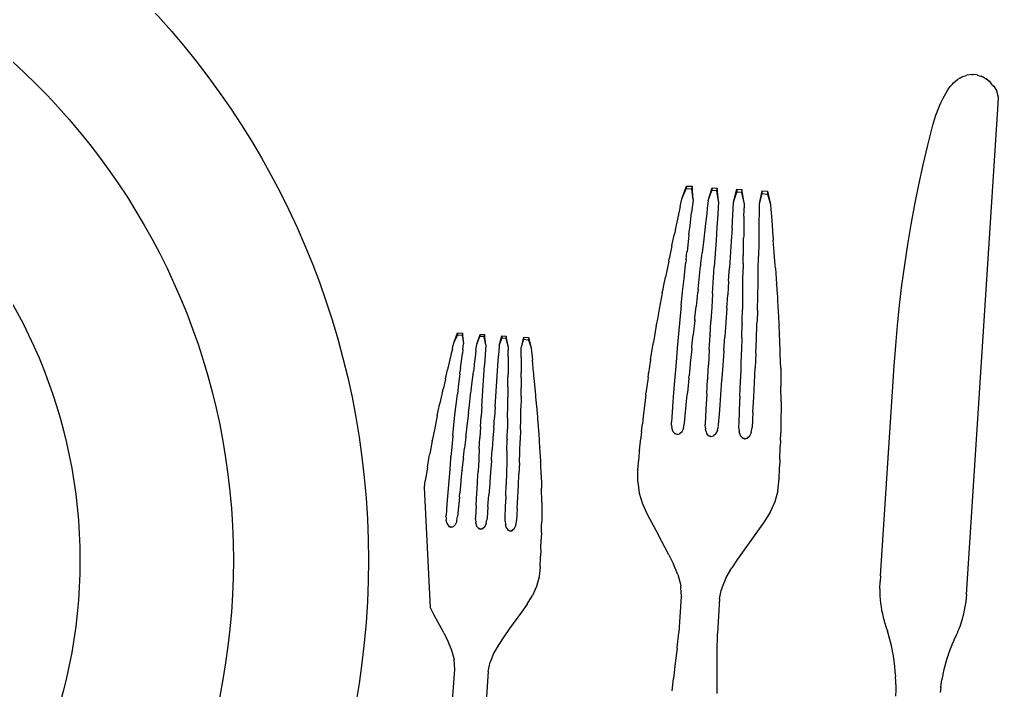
# Model space of a CAD drawing. Header units: metres. Extents: x 244.4 to 340.3, y -4.1 to 64.3.
# Drawn here: x 262.675 to 262.8483, y 60.0375 to 60.1562 of the extents above; entities that cross this region are included whole.
import ezdxf

# ---------------------------------------------------------------- set-up
doc = ezdxf.new("R2010")
doc.units = ezdxf.units.M
doc.layers.add('Edges', color=7, linetype='Continuous')

msp = doc.modelspace()

# ---------------------------------------------------------------- linework, layer by layer
at = {"layer": 'Edges'}
for p, q in [((262.84034, 60.14506), (262.84102, 60.14564)), ((262.84141, 60.14586), (262.84102, 60.14564)), ((262.84141, 60.14586), (262.84182, 60.14611)), ((262.84182, 60.14611), (262.84255, 60.14635)), ((262.84269, 60.14638), (262.84255, 60.14635)), ((262.84358, 60.14649), (262.84269, 60.14638)), ((262.84383, 60.14646), (262.84358, 60.14649)), ((262.84358, 60.14649), (262.84383, 60.14649)), ((262.84447, 60.14644), (262.84383, 60.14649)), ((262.8445, 60.14643), (262.84447, 60.14644)), ((262.8445, 60.14643), (262.84453, 60.14639)), ((262.84453, 60.14639), (262.84521, 60.14622)), ((262.84453, 60.14639), (262.84533, 60.14615)), ((262.84533, 60.14618), (262.84521, 60.14622)), ((262.84613, 60.14576), (262.84533, 60.14618)), ((262.84533, 60.14615), (262.84613, 60.14571)), ((262.84613, 60.14576), (262.84613, 60.14571)), ((262.84613, 60.14571), (262.84669, 60.14531)), ((262.84685, 60.14511), (262.84613, 60.14571)), ((262.83902, 60.14325), (262.83934, 60.14377)), ((262.83934, 60.14377), (262.83974, 60.14436)), ((262.83974, 60.14436), (262.84006, 60.14475)), ((262.84006, 60.14475), (262.84034, 60.14506)), ((262.84669, 60.14531), (262.84685, 60.14517)), ((262.84685, 60.14517), (262.84685, 60.14511)), ((262.84724, 60.14464), (262.84685, 60.14511)), ((262.84724, 60.14464), (262.84747, 60.14445)), ((262.84747, 60.14445), (262.84801, 60.14353)), ((262.83815, 60.14161), (262.83842, 60.14218)), ((262.83842, 60.14218), (262.83872, 60.14272)), ((262.83872, 60.14272), (262.83902, 60.14325)), ((262.84827, 60.14246), (262.84801, 60.14353)), ((262.84821, 60.14134), (262.84827, 60.14246)), ((262.83741, 60.13991), (262.83764, 60.14049)), ((262.83764, 60.14049), (262.83789, 60.14107)), ((262.83789, 60.14107), (262.83815, 60.14161)), ((262.8426, 60.05449), (262.84821, 60.14134)), ((262.83682, 60.13812), (262.837, 60.13872)), ((262.837, 60.13872), (262.8372, 60.13933)), ((262.8372, 60.13933), (262.83741, 60.13991)), ((262.83578, 60.13403), (262.83666, 60.13752)), ((262.83666, 60.13752), (262.83682, 60.13812)), ((262.83496, 60.13053), (262.83578, 60.13403)), ((262.8342, 60.12701), (262.83496, 60.13053)), ((262.79223, 60.12451), (262.79303, 60.12677)), ((262.79223, 60.12451), (262.793, 60.12626)), ((262.79303, 60.12677), (262.793, 60.12626)), ((262.79402, 60.12623), (262.793, 60.12626)), ((262.79303, 60.12677), (262.79405, 60.12675)), ((262.79405, 60.12675), (262.79402, 60.12623)), ((262.79424, 60.12438), (262.79405, 60.12675)), ((262.79688, 60.12421), (262.79757, 60.12648)), ((262.79757, 60.12648), (262.79754, 60.12596)), ((262.79757, 60.12648), (262.79845, 60.12642)), ((262.79845, 60.12642), (262.79842, 60.1259)), ((262.79874, 60.12409), (262.79845, 60.12642)), ((262.83349, 60.12349), (262.8342, 60.12701)), ((262.79424, 60.12438), (262.79402, 60.12623)), ((262.79688, 60.12421), (262.79754, 60.12596)), ((262.79842, 60.1259), (262.79754, 60.12596)), ((262.79874, 60.12409), (262.79842, 60.1259)), ((262.80139, 60.12392), (262.80198, 60.12619)), ((262.80139, 60.12392), (262.80195, 60.12568)), ((262.80198, 60.12619), (262.80195, 60.12568)), ((262.80284, 60.12562), (262.80195, 60.12568)), ((262.80198, 60.12619), (262.80287, 60.12613)), ((262.80287, 60.12613), (262.80284, 60.12562)), ((262.80326, 60.1238), (262.80284, 60.12562)), ((262.80326, 60.1238), (262.80287, 60.12613)), ((262.80639, 60.12595), (262.8059, 60.12363)), ((262.80636, 60.12544), (262.8059, 60.12363)), ((262.80639, 60.12595), (262.80636, 60.12544)), ((262.80636, 60.12544), (262.80736, 60.12533)), ((262.80639, 60.12595), (262.8074, 60.12584)), ((262.8074, 60.12584), (262.80736, 60.12533)), ((262.80736, 60.12533), (262.80791, 60.1235)), ((262.8074, 60.12584), (262.80791, 60.1235)), ((262.79194, 60.12314), (262.79164, 60.12177)), ((262.79194, 60.12314), (262.79205, 60.12366)), ((262.79205, 60.12366), (262.79223, 60.12446)), ((262.79223, 60.12446), (262.79223, 60.12451)), ((262.79423, 60.12433), (262.79396, 60.12206)), ((262.79424, 60.12438), (262.79423, 60.12433)), ((262.79673, 60.12283), (262.79662, 60.12194)), ((262.79678, 60.12335), (262.79673, 60.12283)), ((262.79688, 60.12416), (262.79678, 60.12335)), ((262.79688, 60.12416), (262.79688, 60.12421)), ((262.79874, 60.12404), (262.79859, 60.12181)), ((262.79874, 60.12404), (262.79874, 60.12409)), ((262.80125, 60.12164), (262.80139, 60.12386)), ((262.80139, 60.12392), (262.80139, 60.12386)), ((262.80323, 60.12241), (262.80324, 60.12294)), ((262.80325, 60.12374), (262.80324, 60.12294)), ((262.80325, 60.12374), (262.80326, 60.1238)), ((262.8059, 60.12357), (262.80586, 60.11898)), ((262.8059, 60.12363), (262.8059, 60.12357)), ((262.80791, 60.1235), (262.80791, 60.12344)), ((262.80791, 60.12344), (262.80798, 60.12263)), ((262.83283, 60.11995), (262.83349, 60.12349)), ((262.79164, 60.12172), (262.79106, 60.11902)), ((262.79164, 60.12177), (262.79164, 60.12172)), ((262.79368, 60.11977), (262.79396, 60.12206)), ((262.79662, 60.12189), (262.79636, 60.11965)), ((262.79662, 60.12194), (262.79662, 60.12189)), ((262.79859, 60.12176), (262.79843, 60.11952)), ((262.79859, 60.12181), (262.79859, 60.12176)), ((262.80111, 60.11934), (262.80125, 60.12159)), ((262.80125, 60.12164), (262.80125, 60.12159)), ((262.80322, 60.12146), (262.80319, 60.11921)), ((262.80322, 60.12151), (262.80323, 60.12241)), ((262.80322, 60.12146), (262.80322, 60.12151)), ((262.80798, 60.12263), (262.80801, 60.1221)), ((262.80801, 60.1221), (262.80814, 60.1207)), ((262.79349, 60.11817), (262.79368, 60.11977)), ((262.79635, 60.1196), (262.79622, 60.11848)), ((262.79636, 60.11965), (262.79635, 60.1196)), ((262.79843, 60.11947), (262.79828, 60.11715)), ((262.79843, 60.11952), (262.79843, 60.11947)), ((262.80111, 60.11934), (262.80111, 60.11929)), ((262.80814, 60.1207), (262.80813, 60.12065)), ((262.80813, 60.12065), (262.80836, 60.1179)), ((262.83223, 60.1164), (262.83283, 60.11995)), ((262.79048, 60.11625), (262.79092, 60.11833)), ((262.79102, 60.11882), (262.79092, 60.11833)), ((262.79106, 60.11896), (262.79102, 60.11882)), ((262.79106, 60.11902), (262.79106, 60.11896)), ((262.79349, 60.11817), (262.79341, 60.11751)), ((262.79617, 60.11799), (262.79609, 60.11735)), ((262.79622, 60.11848), (262.79617, 60.11799)), ((262.80111, 60.11929), (262.80097, 60.11703)), ((262.80317, 60.11803), (262.80316, 60.11754)), ((262.80319, 60.11916), (262.80317, 60.11803)), ((262.80319, 60.11921), (262.80319, 60.11916)), ((262.80586, 60.11898), (262.80583, 60.11666)), ((262.80836, 60.1179), (262.80835, 60.11784)), ((262.80835, 60.11784), (262.80837, 60.11769)), ((262.80837, 60.11769), (262.8084, 60.1172)), ((262.79048, 60.1162), (262.78999, 60.11391)), ((262.79048, 60.1162), (262.79048, 60.11625)), ((262.79341, 60.11746), (262.79314, 60.11519)), ((262.79341, 60.11746), (262.79341, 60.11751)), ((262.79609, 60.1173), (262.79582, 60.11503)), ((262.79609, 60.11735), (262.79609, 60.1173)), ((262.79828, 60.11715), (262.79797, 60.11247)), ((262.80097, 60.11703), (262.80066, 60.11229)), ((262.80312, 60.11455), (262.80315, 60.11684)), ((262.80315, 60.11689), (262.80316, 60.11754)), ((262.80315, 60.11684), (262.80315, 60.11689)), ((262.80583, 60.11666), (262.8058, 60.11432)), ((262.80858, 60.11508), (262.8084, 60.1172)), ((262.83169, 60.11284), (262.83223, 60.1164)), ((262.79297, 60.11371), (262.79313, 60.11514)), ((262.79314, 60.11519), (262.79313, 60.11514)), ((262.79565, 60.11354), (262.79582, 60.11497)), ((262.79582, 60.11503), (262.79582, 60.11497)), ((262.80309, 60.11306), (262.80311, 60.1145)), ((262.80311, 60.1145), (262.80312, 60.11455)), ((262.80576, 60.11197), (262.8058, 60.11432)), ((262.80857, 60.11503), (262.80858, 60.11508)), ((262.80875, 60.11269), (262.80857, 60.11503)), ((262.78991, 60.11347), (262.78933, 60.11067)), ((262.78991, 60.11347), (262.78999, 60.11391)), ((262.79261, 60.11044), (262.79287, 60.1128)), ((262.79287, 60.1128), (262.79292, 60.11327)), ((262.79297, 60.11371), (262.79292, 60.11327)), ((262.79529, 60.11032), (262.79555, 60.11263)), ((262.79555, 60.11263), (262.79556, 60.11268)), ((262.79556, 60.11268), (262.79561, 60.1131)), ((262.79561, 60.1131), (262.79565, 60.11354)), ((262.79767, 60.10775), (262.79797, 60.11247)), ((262.80309, 60.11306), (262.80308, 60.11261)), ((262.80308, 60.11261), (262.80308, 60.1122)), ((262.80878, 60.11225), (262.80875, 60.11269)), ((262.8312, 60.10926), (262.83169, 60.11284)), ((262.78933, 60.11067), (262.78933, 60.11062)), ((262.80051, 60.10997), (262.80066, 60.11229)), ((262.80304, 60.10982), (262.80308, 60.11215)), ((262.80308, 60.1122), (262.80308, 60.11215)), ((262.80571, 60.10959), (262.80576, 60.11197)), ((262.80878, 60.11225), (262.80899, 60.1094)), ((262.78891, 60.10854), (262.78899, 60.10893)), ((262.78899, 60.10893), (262.78933, 60.11062)), ((262.79236, 60.10806), (262.79261, 60.11044)), ((262.7951, 60.10854), (262.79529, 60.11027)), ((262.79529, 60.11027), (262.79529, 60.11032)), ((262.8005, 60.10992), (262.80034, 60.10758)), ((262.80051, 60.10997), (262.8005, 60.10992)), ((262.80301, 60.10803), (262.80304, 60.10977)), ((262.80304, 60.10977), (262.80304, 60.10982)), ((262.80566, 60.10745), (262.80571, 60.10959)), ((262.80899, 60.10935), (262.80899, 60.1094)), ((262.80899, 60.10935), (262.80911, 60.10763)), ((262.83077, 60.10569), (262.8312, 60.10926)), ((262.78877, 60.1078), (262.78823, 60.10501)), ((262.78877, 60.10785), (262.78891, 60.10854)), ((262.78877, 60.10785), (262.78877, 60.1078)), ((262.79211, 60.10566), (262.79236, 60.10806)), ((262.79502, 60.10788), (262.79477, 60.10552)), ((262.79503, 60.10793), (262.79502, 60.10788)), ((262.79505, 60.10814), (262.79503, 60.10793)), ((262.7951, 60.10854), (262.79505, 60.10814)), ((262.79767, 60.1077), (262.79753, 60.10534)), ((262.79767, 60.10775), (262.79767, 60.1077)), ((262.80018, 60.10517), (262.80034, 60.10753)), ((262.80034, 60.10758), (262.80034, 60.10753)), ((262.80299, 60.10736), (262.80295, 60.10499)), ((262.80299, 60.10736), (262.803, 60.10742)), ((262.803, 60.10763), (262.80301, 60.10803)), ((262.803, 60.10742), (262.803, 60.10763)), ((262.80559, 60.10484), (262.80566, 60.1072)), ((262.80566, 60.10725), (262.80566, 60.10745)), ((262.80566, 60.1072), (262.80566, 60.10725)), ((262.80911, 60.10763), (262.80913, 60.10723)), ((262.80913, 60.10723), (262.80918, 60.10653)), ((262.79211, 60.10566), (262.79187, 60.10316)), ((262.79455, 60.10348), (262.79476, 60.10547)), ((262.79477, 60.10552), (262.79476, 60.10547)), ((262.80918, 60.10653), (262.80918, 60.10648)), ((262.80918, 60.10648), (262.80935, 60.10364)), ((262.8304, 60.10212), (262.83077, 60.10569)), ((262.78803, 60.1039), (262.78797, 60.10355)), ((262.78823, 60.10496), (262.78803, 60.1039)), ((262.78823, 60.10501), (262.78823, 60.10496)), ((262.79752, 60.10529), (262.79738, 60.10294)), ((262.79753, 60.10534), (262.79752, 60.10529)), ((262.80018, 60.10512), (262.80001, 60.10277)), ((262.80018, 60.10517), (262.80018, 60.10512)), ((262.8029, 60.10294), (262.80294, 60.10494)), ((262.80295, 60.10499), (262.80294, 60.10494)), ((262.80559, 60.10479), (262.80553, 60.10277)), ((262.80559, 60.10479), (262.80559, 60.10484)), ((262.7877, 60.10208), (262.78719, 60.09912)), ((262.78797, 60.10355), (262.7877, 60.10213)), ((262.7877, 60.10208), (262.7877, 60.10213)), ((262.79187, 60.10316), (262.79163, 60.10064)), ((262.7945, 60.10299), (262.79424, 60.10052)), ((262.79451, 60.10313), (262.7945, 60.10304)), ((262.7945, 60.10299), (262.7945, 60.10304)), ((262.79451, 60.10313), (262.79455, 60.10348)), ((262.79723, 60.10032), (262.79737, 60.10279)), ((262.79738, 60.10284), (262.79737, 60.10279)), ((262.79738, 60.10294), (262.79738, 60.10284)), ((262.8, 60.10262), (262.79983, 60.10015)), ((262.80001, 60.10267), (262.8, 60.10262)), ((262.80001, 60.10277), (262.80001, 60.10267)), ((262.80282, 60.09997), (262.80288, 60.10244)), ((262.80289, 60.10249), (262.80288, 60.10244)), ((262.80289, 60.10258), (262.8029, 60.10294)), ((262.80289, 60.10258), (262.80289, 60.10249)), ((262.80542, 60.09975), (262.80551, 60.10228)), ((262.80551, 60.10241), (262.80553, 60.10277)), ((262.80551, 60.10228), (262.80551, 60.10241)), ((262.80935, 60.10364), (262.80935, 60.10359)), ((262.80935, 60.10359), (262.80941, 60.10252)), ((262.80941, 60.10252), (262.80943, 60.10216)), ((262.80951, 60.10072), (262.80943, 60.10216)), ((262.83008, 60.09854), (262.8304, 60.10212)), ((262.75184, 60.09904), (262.75253, 60.10078)), ((262.75184, 60.09904), (262.7525, 60.10038)), ((262.75253, 60.10078), (262.7525, 60.10038)), ((262.7534, 60.10035), (262.7525, 60.10038)), ((262.75253, 60.10078), (262.75342, 60.10076)), ((262.75342, 60.10076), (262.7534, 60.10035)), ((262.7536, 60.09892), (262.7534, 60.10035)), ((262.7536, 60.09892), (262.75342, 60.10076)), ((262.75591, 60.09877), (262.7565, 60.10053)), ((262.7565, 60.10053), (262.75647, 60.10012)), ((262.7565, 60.10053), (262.75727, 60.10048)), ((262.75727, 60.10048), (262.75724, 60.10007)), ((262.75754, 60.09867), (262.75727, 60.10048)), ((262.75986, 60.09852), (262.76036, 60.10028)), ((262.76036, 60.10028), (262.76033, 60.09987)), ((262.76036, 60.10028), (262.76113, 60.10023)), ((262.79163, 60.10064), (262.79141, 60.09809)), ((262.79402, 60.09838), (262.79424, 60.10047)), ((262.79424, 60.10052), (262.79424, 60.10047)), ((262.79709, 60.09786), (262.79723, 60.10027)), ((262.79723, 60.10032), (262.79723, 60.10027)), ((262.80951, 60.10072), (262.8095, 60.10067)), ((262.80963, 60.09766), (262.8095, 60.10067)), ((262.75169, 60.09838), (262.75184, 60.09899)), ((262.75184, 60.09899), (262.75184, 60.09904)), ((262.75346, 60.09785), (262.75359, 60.09888)), ((262.7536, 60.09892), (262.75359, 60.09888)), ((262.75583, 60.09811), (262.75591, 60.09873)), ((262.75591, 60.09877), (262.75647, 60.10012)), ((262.75591, 60.09873), (262.75591, 60.09877)), ((262.75724, 60.10007), (262.75647, 60.10012)), ((262.75754, 60.09867), (262.75724, 60.10007)), ((262.75754, 60.09862), (262.75742, 60.09691)), ((262.75754, 60.09867), (262.75754, 60.09862)), ((262.75986, 60.09852), (262.76033, 60.09987)), ((262.76111, 60.09982), (262.76033, 60.09987)), ((262.76113, 60.10023), (262.76111, 60.09982)), ((262.76149, 60.09841), (262.76111, 60.09982)), ((262.76149, 60.09841), (262.76113, 60.10023)), ((262.76422, 60.10006), (262.7638, 60.09826)), ((262.76419, 60.09966), (262.7638, 60.09826)), ((262.76422, 60.10006), (262.76419, 60.09966)), ((262.76419, 60.09966), (262.76507, 60.09956)), ((262.76422, 60.10006), (262.7651, 60.09997)), ((262.7651, 60.09997), (262.76507, 60.09956)), ((262.76507, 60.09956), (262.76556, 60.09815)), ((262.7651, 60.09997), (262.76556, 60.09815)), ((262.7871, 60.09851), (262.78714, 60.09882)), ((262.78714, 60.09882), (262.78718, 60.09907)), ((262.78719, 60.09912), (262.78718, 60.09907)), ((262.79965, 60.0977), (262.79982, 60.1001)), ((262.79983, 60.10015), (262.79982, 60.1001)), ((262.80282, 60.09992), (262.80277, 60.09781)), ((262.80282, 60.09992), (262.80282, 60.09997)), ((262.80531, 60.09719), (262.80542, 60.09975)), ((262.82982, 60.09495), (262.83008, 60.09854)), ((262.75134, 60.09687), (262.75085, 60.09479)), ((262.75135, 60.09692), (262.75134, 60.09687)), ((262.7516, 60.09797), (262.75135, 60.09692)), ((262.7516, 60.09797), (262.75169, 60.09838)), ((262.75314, 60.0954), (262.75337, 60.09712)), ((262.75346, 60.09785), (262.75337, 60.09717)), ((262.75337, 60.09712), (262.75337, 60.09717)), ((262.7557, 60.09697), (262.75548, 60.09525)), ((262.75578, 60.0977), (262.7557, 60.09702)), ((262.7557, 60.09702), (262.7557, 60.09697)), ((262.75578, 60.0977), (262.75583, 60.09811)), ((262.75742, 60.09686), (262.7573, 60.09513)), ((262.75742, 60.09691), (262.75742, 60.09686)), ((262.75986, 60.09847), (262.75975, 60.09676)), ((262.75986, 60.09852), (262.75986, 60.09847)), ((262.76149, 60.09837), (262.76148, 60.09775)), ((262.76148, 60.09733), (262.76148, 60.09775)), ((262.76148, 60.09665), (262.76148, 60.09733)), ((262.76149, 60.09837), (262.76149, 60.09841)), ((262.7638, 60.09826), (262.7638, 60.09822)), ((262.7638, 60.0976), (262.7638, 60.09822)), ((262.7638, 60.09718), (262.7638, 60.0976)), ((262.7638, 60.0965), (262.7638, 60.09718)), ((262.76556, 60.09815), (262.76556, 60.0981)), ((262.76556, 60.0981), (262.76563, 60.09748)), ((262.76563, 60.09748), (262.76566, 60.09706)), ((262.76566, 60.09706), (262.76578, 60.09599)), ((262.7867, 60.09605), (262.7871, 60.09851)), ((262.79141, 60.09809), (262.79119, 60.09552)), ((262.79397, 60.09793), (262.79372, 60.09542)), ((262.79398, 60.09798), (262.79397, 60.09793)), ((262.79399, 60.09806), (262.79398, 60.09798)), ((262.79399, 60.09806), (262.79402, 60.09838)), ((262.79708, 60.09772), (262.79694, 60.0952)), ((262.79709, 60.09786), (262.79708, 60.09777)), ((262.79708, 60.09777), (262.79708, 60.09772)), ((262.79964, 60.09755), (262.79946, 60.09504)), ((262.79965, 60.0976), (262.79964, 60.09755)), ((262.79965, 60.0977), (262.79965, 60.0976)), ((262.80275, 60.09737), (262.80268, 60.09484)), ((262.80276, 60.09742), (262.80275, 60.09737)), ((262.80277, 60.09781), (262.80276, 60.0975)), ((262.80276, 60.0975), (262.80276, 60.09742)), ((262.80531, 60.09719), (262.8052, 60.09462)), ((262.80963, 60.09761), (262.80963, 60.09766)), ((262.80964, 60.09737), (262.80963, 60.09761)), ((262.80964, 60.09705), (262.80964, 60.09737)), ((262.80972, 60.09457), (262.80964, 60.09705)), ((262.75303, 60.0945), (262.75314, 60.09535)), ((262.75314, 60.09535), (262.75314, 60.0954)), ((262.75548, 60.09521), (262.75537, 60.09434)), ((262.75548, 60.09525), (262.75548, 60.09521)), ((262.75706, 60.09149), (262.7573, 60.09509)), ((262.7573, 60.09513), (262.7573, 60.09509)), ((262.75964, 60.09498), (262.75975, 60.09671)), ((262.75975, 60.09676), (262.75975, 60.09671)), ((262.76147, 60.0966), (262.76146, 60.09487)), ((262.76147, 60.0966), (262.76148, 60.09665)), ((262.7638, 60.0965), (262.7638, 60.09645)), ((262.7638, 60.09645), (262.7638, 60.09471)), ((262.76577, 60.09594), (262.76578, 60.09599)), ((262.76599, 60.09381), (262.76577, 60.09594)), ((262.7867, 60.096), (262.78635, 60.09366)), ((262.7867, 60.09605), (262.7867, 60.096)), ((262.79119, 60.09552), (262.79098, 60.09293)), ((262.79372, 60.09537), (262.7935, 60.0932)), ((262.79372, 60.09542), (262.79372, 60.09537)), ((262.79681, 60.09298), (262.79693, 60.09515)), ((262.79694, 60.0952), (262.79693, 60.09515)), ((262.75036, 60.09266), (262.75074, 60.09426)), ((262.75082, 60.09464), (262.75074, 60.09426)), ((262.75085, 60.09475), (262.75082, 60.09464)), ((262.75085, 60.09479), (262.75085, 60.09475)), ((262.75292, 60.09357), (262.75269, 60.09177)), ((262.75292, 60.09357), (262.75298, 60.09412)), ((262.75303, 60.0945), (262.75298, 60.09412)), ((262.75505, 60.09167), (262.75526, 60.09342)), ((262.75526, 60.09347), (262.75533, 60.09396)), ((262.75526, 60.09347), (262.75526, 60.09342)), ((262.75537, 60.09434), (262.75533, 60.09396)), ((262.75941, 60.09134), (262.75964, 60.09494)), ((262.75964, 60.09498), (262.75964, 60.09494)), ((262.76146, 60.09482), (262.76145, 60.09395)), ((262.76145, 60.09395), (262.76145, 60.09357)), ((262.76145, 60.09307), (262.76145, 60.09357)), ((262.76146, 60.09487), (262.76146, 60.09482)), ((262.76379, 60.09342), (262.7638, 60.0938)), ((262.76379, 60.09287), (262.76379, 60.09342)), ((262.7638, 60.09471), (262.7638, 60.09467)), ((262.7638, 60.09467), (262.7638, 60.0938)), ((262.76599, 60.09377), (262.76599, 60.09381)), ((262.766, 60.09366), (262.76599, 60.09377)), ((262.76603, 60.09327), (262.766, 60.09366)), ((262.78625, 60.09295), (262.78632, 60.09342)), ((262.78632, 60.09342), (262.78635, 60.09366)), ((262.79946, 60.09499), (262.7993, 60.09282)), ((262.79946, 60.09504), (262.79946, 60.09499)), ((262.80268, 60.09479), (262.80261, 60.09261)), ((262.80268, 60.09484), (262.80268, 60.09479)), ((262.80507, 60.09202), (262.8052, 60.09462)), ((262.80972, 60.09452), (262.80972, 60.09457)), ((262.80972, 60.09452), (262.80976, 60.09215)), ((262.82742, 60.05781), (262.82982, 60.09495)), ((262.75036, 60.09261), (262.74995, 60.09084)), ((262.75036, 60.09261), (262.75036, 60.09266)), ((262.75269, 60.09177), (262.75248, 60.08996)), ((262.75491, 60.09052), (262.75504, 60.09163)), ((262.75504, 60.09163), (262.75505, 60.09167)), ((262.76143, 60.09126), (262.76144, 60.09302)), ((262.76144, 60.09302), (262.76145, 60.09307)), ((262.76379, 60.09287), (262.76378, 60.09106)), ((262.7662, 60.09163), (262.76603, 60.09327)), ((262.7662, 60.09159), (262.7662, 60.09163)), ((262.78625, 60.0929), (262.78587, 60.09014)), ((262.78625, 60.09295), (262.78625, 60.0929)), ((262.79098, 60.09293), (262.79077, 60.09031)), ((262.79346, 60.09278), (262.79321, 60.0902)), ((262.79346, 60.09283), (262.79348, 60.09296)), ((262.79346, 60.09278), (262.79346, 60.09283)), ((262.79348, 60.09296), (262.7935, 60.0932)), ((262.79665, 60.08998), (262.79679, 60.09256)), ((262.7968, 60.09274), (262.79679, 60.09261)), ((262.79679, 60.09261), (262.79679, 60.09256)), ((262.7968, 60.09274), (262.79681, 60.09298)), ((262.79927, 60.0924), (262.79908, 60.08982)), ((262.79928, 60.09258), (262.79927, 60.09245)), ((262.79927, 60.09245), (262.79927, 60.0924)), ((262.7993, 60.09282), (262.79928, 60.09258)), ((262.80252, 60.0896), (262.8026, 60.09219)), ((262.8026, 60.09237), (262.80261, 60.09261)), ((262.8026, 60.09223), (262.8026, 60.09237)), ((262.8026, 60.09223), (262.8026, 60.09219)), ((262.80494, 60.08939), (262.80507, 60.09202)), ((262.80976, 60.09215), (262.80976, 60.09191)), ((262.80976, 60.09191), (262.80977, 60.09143)), ((262.74988, 60.0905), (262.7494, 60.08835)), ((262.74988, 60.0905), (262.74995, 60.09084)), ((262.75226, 60.08814), (262.75248, 60.08996)), ((262.75483, 60.08986), (262.75487, 60.09018)), ((262.75483, 60.08982), (262.75483, 60.08986)), ((262.75487, 60.09018), (262.75491, 60.09052)), ((262.75682, 60.08784), (262.75706, 60.09149)), ((262.75929, 60.08952), (262.75941, 60.09134)), ((262.76142, 60.0901), (262.76141, 60.08975)), ((262.76143, 60.09122), (262.76142, 60.0901)), ((262.76143, 60.09122), (262.76143, 60.09126)), ((262.76376, 60.0896), (262.76378, 60.09106)), ((262.76637, 60.08978), (262.7662, 60.09159)), ((262.78582, 60.08975), (262.78587, 60.09014)), ((262.79077, 60.09031), (262.79057, 60.0877)), ((262.79315, 60.08967), (262.7932, 60.09016)), ((262.79321, 60.0902), (262.7932, 60.09016)), ((262.79664, 60.08993), (262.7965, 60.08732)), ((262.79665, 60.08998), (262.79664, 60.08993)), ((262.80977, 60.09143), (262.80977, 60.09138)), ((262.80978, 60.08859), (262.80977, 60.09138)), ((262.74911, 60.087), (262.74939, 60.0883)), ((262.7494, 60.08835), (262.74939, 60.0883)), ((262.75206, 60.0863), (262.75226, 60.08814)), ((262.75461, 60.08803), (262.75483, 60.08982)), ((262.75917, 60.08773), (262.75929, 60.08952)), ((262.76139, 60.08759), (262.76141, 60.08939)), ((262.76141, 60.08975), (262.76141, 60.08944)), ((262.76141, 60.08944), (262.76141, 60.08939)), ((262.76376, 60.08924), (262.76373, 60.08744)), ((262.76376, 60.0896), (262.76376, 60.08928)), ((262.76376, 60.08924), (262.76376, 60.08928)), ((262.7664, 60.08944), (262.76637, 60.08978)), ((262.7664, 60.08944), (262.7664, 60.0894)), ((262.7666, 60.08723), (262.7664, 60.0894)), ((262.78582, 60.08975), (262.78543, 60.08655)), ((262.79269, 60.08483), (262.79312, 60.08927)), ((262.79312, 60.08927), (262.79315, 60.08967)), ((262.79908, 60.08977), (262.79888, 60.08717)), ((262.79908, 60.08982), (262.79908, 60.08977)), ((262.80236, 60.08492), (262.80248, 60.08866)), ((262.80248, 60.08866), (262.8025, 60.08907)), ((262.80251, 60.08955), (262.8025, 60.08907)), ((262.80252, 60.0896), (262.80251, 60.08955)), ((262.8048, 60.08674), (262.80494, 60.08939)), ((262.80978, 60.08819), (262.80976, 60.08498)), ((262.80978, 60.08859), (262.80978, 60.08819)), ((262.74893, 60.08617), (262.74905, 60.08669)), ((262.74905, 60.08669), (262.74911, 60.087)), ((262.75445, 60.08666), (262.75442, 60.08634)), ((262.75445, 60.08666), (262.75461, 60.08799)), ((262.75461, 60.08799), (262.75461, 60.08803)), ((262.75682, 60.08784), (262.75671, 60.08603)), ((262.75917, 60.08769), (262.75905, 60.08588)), ((262.75917, 60.08773), (262.75917, 60.08769)), ((262.76137, 60.08621), (262.76139, 60.08755)), ((262.76139, 60.08755), (262.76139, 60.08759)), ((262.76371, 60.08606), (262.76373, 60.0874)), ((262.76373, 60.0874), (262.76373, 60.08744)), ((262.7666, 60.08719), (262.7666, 60.08723)), ((262.76671, 60.08586), (262.7666, 60.08719)), ((262.78543, 60.08655), (262.78537, 60.08602)), ((262.79057, 60.08766), (262.79037, 60.08498)), ((262.79057, 60.0877), (262.79057, 60.08766)), ((262.7965, 60.08728), (262.79635, 60.08464)), ((262.7965, 60.08732), (262.7965, 60.08728)), ((262.79888, 60.08712), (262.79868, 60.08449)), ((262.79888, 60.08717), (262.79888, 60.08712)), ((262.8048, 60.08674), (262.80465, 60.08406)), ((262.74892, 60.08612), (262.74847, 60.08397)), ((262.74893, 60.08617), (262.74892, 60.08612)), ((262.75186, 60.08444), (262.75206, 60.0863)), ((262.75439, 60.08614), (262.75418, 60.08432)), ((262.7544, 60.08619), (262.75439, 60.08614)), ((262.75442, 60.08634), (262.7544, 60.08619)), ((262.7566, 60.08416), (262.75671, 60.08599)), ((262.75671, 60.08603), (262.75671, 60.08599)), ((262.75892, 60.08401), (262.75905, 60.08584)), ((262.75905, 60.08588), (262.75905, 60.08584)), ((262.76137, 60.08569), (262.76134, 60.08386)), ((262.76137, 60.08589), (262.76137, 60.08621)), ((262.76137, 60.08573), (262.76137, 60.08589)), ((262.76137, 60.08569), (262.76137, 60.08573)), ((262.76365, 60.08368), (262.7637, 60.08555)), ((262.7637, 60.08574), (262.76371, 60.08606)), ((262.7637, 60.08555), (262.7637, 60.08574)), ((262.76673, 60.08554), (262.76671, 60.08586)), ((262.76678, 60.08501), (262.76673, 60.08554)), ((262.76678, 60.08497), (262.76678, 60.08501)), ((262.76695, 60.08277), (262.76678, 60.08497)), ((262.78508, 60.08334), (262.78523, 60.08472)), ((262.78537, 60.08602), (262.78523, 60.08472)), ((262.79041, 60.08438), (262.79037, 60.08498)), ((262.79259, 60.08424), (262.79269, 60.08483)), ((262.80233, 60.08421), (262.80236, 60.08492)), ((262.80976, 60.08498), (262.80975, 60.08444)), ((262.7483, 60.08311), (262.74825, 60.08283)), ((262.74847, 60.08392), (262.7483, 60.08311)), ((262.74847, 60.08397), (262.74847, 60.08392)), ((262.75167, 60.08261), (262.75186, 60.08444)), ((262.75418, 60.08428), (262.75401, 60.08274)), ((262.75418, 60.08432), (262.75418, 60.08428)), ((262.7566, 60.08412), (262.75649, 60.0823)), ((262.7566, 60.08416), (262.7566, 60.08412)), ((262.75892, 60.08397), (262.75879, 60.08215)), ((262.75892, 60.08401), (262.75892, 60.08397)), ((262.76131, 60.08227), (262.76134, 60.08381)), ((262.76134, 60.08386), (262.76134, 60.08381)), ((262.76365, 60.08368), (262.7636, 60.08174)), ((262.78507, 60.08329), (262.78498, 60.08231)), ((262.78508, 60.08334), (262.78507, 60.08329)), ((262.79041, 60.08438), (262.79043, 60.08409)), ((262.79043, 60.08404), (262.79043, 60.08409)), ((262.79065, 60.08341), (262.79043, 60.08404)), ((262.79065, 60.08341), (262.79065, 60.08336)), ((262.79065, 60.08336), (262.791, 60.08299)), ((262.79099, 60.08294), (262.791, 60.08299)), ((262.7914, 60.08278), (262.79099, 60.08294)), ((262.79141, 60.08283), (262.791, 60.08299)), ((262.79141, 60.08283), (262.79183, 60.08293)), ((262.79223, 60.08325), (262.79183, 60.08293)), ((262.79183, 60.08293), (262.79183, 60.08288)), ((262.79254, 60.0839), (262.79223, 60.0833)), ((262.79223, 60.0833), (262.79223, 60.08325)), ((262.79254, 60.08395), (262.79259, 60.08424)), ((262.79254, 60.0839), (262.79254, 60.08395)), ((262.79635, 60.08464), (262.79635, 60.08459)), ((262.79639, 60.08399), (262.79635, 60.08459)), ((262.79639, 60.08399), (262.79641, 60.0837)), ((262.7964, 60.08365), (262.79641, 60.0837)), ((262.79663, 60.08302), (262.7964, 60.08365)), ((262.79663, 60.08297), (262.79663, 60.08302)), ((262.79697, 60.0826), (262.79663, 60.08297)), ((262.79851, 60.08352), (262.7982, 60.08292)), ((262.79851, 60.08356), (262.79857, 60.08385)), ((262.79851, 60.08356), (262.79851, 60.08352)), ((262.79868, 60.08444), (262.79857, 60.08385)), ((262.79868, 60.08449), (262.79868, 60.08444)), ((262.80237, 60.08361), (262.80233, 60.08421)), ((262.80237, 60.08361), (262.80239, 60.08331)), ((262.80239, 60.08326), (262.80239, 60.08331)), ((262.80261, 60.08263), (262.80239, 60.08326)), ((262.80449, 60.08313), (262.80419, 60.08253)), ((262.8045, 60.08318), (262.80449, 60.08313)), ((262.8045, 60.08318), (262.80455, 60.08347)), ((262.80455, 60.08347), (262.80465, 60.08406)), ((262.8097, 60.08175), (262.80972, 60.08313)), ((262.80975, 60.08444), (262.80972, 60.08313)), ((262.74803, 60.0817), (262.7476, 60.07941)), ((262.74825, 60.08283), (262.74803, 60.08174)), ((262.74803, 60.0817), (262.74803, 60.08174)), ((262.75166, 60.08251), (262.75148, 60.0806)), ((262.75167, 60.08255), (262.75166, 60.08251)), ((262.75167, 60.08261), (262.75167, 60.08255)), ((262.75397, 60.08235), (262.75375, 60.08045)), ((262.75398, 60.08246), (262.75397, 60.0824)), ((262.75397, 60.08235), (262.75397, 60.0824)), ((262.75401, 60.08274), (262.75398, 60.08246)), ((262.75637, 60.08027), (262.75648, 60.08219)), ((262.75649, 60.0823), (262.75648, 60.08223)), ((262.75648, 60.08223), (262.75648, 60.08219)), ((262.75878, 60.08204), (262.75865, 60.08013)), ((262.75879, 60.08215), (262.75878, 60.08208)), ((262.75878, 60.08208), (262.75878, 60.08204)), ((262.76127, 60.07997), (262.7613, 60.08188)), ((262.76131, 60.08192), (262.7613, 60.08188)), ((262.76131, 60.08199), (262.76131, 60.08227)), ((262.76131, 60.08199), (262.76131, 60.08192)), ((262.76353, 60.07978), (262.7636, 60.08174)), ((262.76695, 60.08273), (262.76695, 60.08277)), ((262.76701, 60.0819), (262.76695, 60.08273)), ((262.76703, 60.08162), (262.76701, 60.0819)), ((262.76711, 60.08051), (262.76703, 60.08162)), ((262.78475, 60.08001), (262.78496, 60.0821)), ((262.78498, 60.08231), (262.78496, 60.0821)), ((262.79183, 60.08288), (262.7914, 60.08278)), ((262.79738, 60.08244), (262.79697, 60.0826)), ((262.79697, 60.08255), (262.79697, 60.0826)), ((262.79738, 60.08239), (262.79697, 60.08255)), ((262.79738, 60.08244), (262.79781, 60.08255)), ((262.79781, 60.0825), (262.79738, 60.08239)), ((262.7982, 60.08287), (262.79781, 60.08255)), ((262.79781, 60.08255), (262.79781, 60.0825)), ((262.7982, 60.08292), (262.7982, 60.08287)), ((262.80261, 60.08263), (262.80261, 60.08258)), ((262.80261, 60.08258), (262.80296, 60.08221)), ((262.80295, 60.08216), (262.80296, 60.08221)), ((262.80336, 60.082), (262.80295, 60.08216)), ((262.80337, 60.08205), (262.80296, 60.08221)), ((262.80379, 60.08211), (262.80336, 60.082)), ((262.80337, 60.08205), (262.80379, 60.08216)), ((262.80419, 60.08248), (262.80379, 60.08216)), ((262.80379, 60.08216), (262.80379, 60.08211)), ((262.80419, 60.08253), (262.80419, 60.08248)), ((262.80969, 60.0817), (262.80966, 60.08072)), ((262.8097, 60.08175), (262.80969, 60.0817)), ((262.75148, 60.08056), (262.75132, 60.07894)), ((262.75148, 60.0806), (262.75148, 60.08056)), ((262.75358, 60.07879), (262.75375, 60.08041)), ((262.75375, 60.08045), (262.75375, 60.08041)), ((262.75637, 60.08023), (262.75628, 60.07862)), ((262.75637, 60.08027), (262.75637, 60.08023)), ((262.75853, 60.07847), (262.75864, 60.08008)), ((262.75865, 60.08013), (262.75864, 60.08008)), ((262.76126, 60.07992), (262.76123, 60.0783)), ((262.76126, 60.07992), (262.76127, 60.07997)), ((262.76346, 60.0778), (262.76353, 60.07978)), ((262.76711, 60.08051), (262.7671, 60.08046)), ((262.76724, 60.07814), (262.7671, 60.08046)), ((262.78464, 60.07868), (262.78475, 60.07996)), ((262.78475, 60.08001), (262.78475, 60.07996)), ((262.80959, 60.0784), (262.80966, 60.0805)), ((262.80966, 60.0805), (262.80966, 60.08072)), ((262.74719, 60.07704), (262.74752, 60.07894)), ((262.74752, 60.07894), (262.74756, 60.07918)), ((262.74756, 60.07918), (262.74759, 60.07937)), ((262.7476, 60.07941), (262.74759, 60.07937)), ((262.75129, 60.07859), (262.75112, 60.0766)), ((262.7513, 60.07869), (262.75129, 60.07859)), ((262.7513, 60.07869), (262.75132, 60.07894)), ((262.75333, 60.0765), (262.75354, 60.07844)), ((262.75355, 60.07855), (262.75354, 60.07849)), ((262.75354, 60.07849), (262.75354, 60.07844)), ((262.75355, 60.07855), (262.75358, 60.07879)), ((262.75626, 60.07826), (262.75615, 60.07631)), ((262.75628, 60.07862), (262.75626, 60.07837)), ((262.75626, 60.07837), (262.75626, 60.0783)), ((262.75626, 60.0783), (262.75626, 60.07826)), ((262.7585, 60.07811), (262.75836, 60.07617)), ((262.75851, 60.07822), (262.7585, 60.07816)), ((262.7585, 60.07816), (262.7585, 60.07811)), ((262.75851, 60.07822), (262.75853, 60.07847)), ((262.76122, 60.07795), (262.76117, 60.07599)), ((262.76123, 60.0783), (262.76122, 60.07805)), ((262.76122, 60.07805), (262.76122, 60.07799)), ((262.76122, 60.07795), (262.76122, 60.07799)), ((262.76346, 60.0778), (262.76338, 60.0758)), ((262.76723, 60.0781), (262.76724, 60.07814)), ((262.76725, 60.07791), (262.76723, 60.0781)), ((262.76725, 60.07766), (262.76725, 60.07791)), ((262.78446, 60.07661), (262.78461, 60.07831)), ((262.78461, 60.07831), (262.78464, 60.07868)), ((262.80959, 60.07835), (262.80953, 60.07707)), ((262.80959, 60.0784), (262.80959, 60.07835)), ((262.74719, 60.077), (262.7469, 60.07519)), ((262.74719, 60.07704), (262.74719, 60.077)), ((262.75112, 60.0766), (262.75095, 60.07459)), ((262.75316, 60.07478), (262.75333, 60.07646)), ((262.75333, 60.0765), (262.75333, 60.07646)), ((262.75605, 60.0746), (262.75615, 60.07627)), ((262.75615, 60.07631), (262.75615, 60.07627)), ((262.75836, 60.07613), (262.75823, 60.07446)), ((262.75836, 60.07617), (262.75836, 60.07613)), ((262.76117, 60.07599), (262.76117, 60.07595)), ((262.76733, 60.07574), (262.76725, 60.07766)), ((262.78443, 60.07445), (262.78446, 60.07656)), ((262.78446, 60.07661), (262.78446, 60.07656)), ((262.80945, 60.075), (262.80952, 60.07669)), ((262.80952, 60.07669), (262.80953, 60.07707)), ((262.74665, 60.07347), (262.74681, 60.0746)), ((262.74681, 60.0746), (262.74682, 60.07464)), ((262.74682, 60.07464), (262.74688, 60.075)), ((262.74688, 60.075), (262.7469, 60.07519)), ((262.75095, 60.07459), (262.75079, 60.07256)), ((262.75312, 60.07445), (262.75292, 60.07247)), ((262.75312, 60.07445), (262.75313, 60.0745)), ((262.75313, 60.0745), (262.75314, 60.07459)), ((262.75314, 60.07459), (262.75316, 60.07478)), ((262.75593, 60.07227), (262.75604, 60.07426)), ((262.75604, 60.07441), (262.75605, 60.0746)), ((262.75604, 60.07431), (262.75604, 60.07441)), ((262.75604, 60.07431), (262.75604, 60.07426)), ((262.75822, 60.07427), (262.75821, 60.07416)), ((262.75823, 60.07446), (262.75822, 60.07427)), ((262.76113, 60.07427), (262.76112, 60.07408)), ((262.76117, 60.07595), (262.76113, 60.07427)), ((262.76329, 60.07379), (262.76338, 60.0758)), ((262.76733, 60.07569), (262.76733, 60.07574)), ((262.76733, 60.07569), (262.76738, 60.07386)), ((262.78443, 60.07445), (262.78469, 60.07245)), ((262.8092, 60.07285), (262.80945, 60.07494)), ((262.80945, 60.075), (262.80945, 60.07494)), ((262.7477, 60.05214), (262.74665, 60.07347)), ((262.75079, 60.07256), (262.75063, 60.0705)), ((262.75821, 60.07412), (262.75806, 60.07213)), ((262.75821, 60.07416), (262.75821, 60.07412)), ((262.76106, 60.07194), (262.76112, 60.07394)), ((262.76112, 60.07408), (262.76112, 60.07398)), ((262.76112, 60.07398), (262.76112, 60.07394)), ((262.76319, 60.07176), (262.76329, 60.07379)), ((262.76738, 60.07386), (262.76738, 60.07367)), ((262.76738, 60.07367), (262.7674, 60.07331)), ((262.7674, 60.07327), (262.7674, 60.07331)), ((262.76743, 60.07088), (262.7674, 60.07327)), ((262.8092, 60.07285), (262.80869, 60.0709)), ((262.75285, 60.07174), (262.7525, 60.0683)), ((262.75285, 60.07183), (262.75292, 60.07242)), ((262.75285, 60.07174), (262.75285, 60.07183)), ((262.75292, 60.07247), (262.75292, 60.07242)), ((262.75582, 60.07021), (262.75589, 60.07154)), ((262.75589, 60.07163), (262.75592, 60.07223)), ((262.75589, 60.07154), (262.75589, 60.07163)), ((262.75593, 60.07227), (262.75592, 60.07223)), ((262.7579, 60.07008), (262.758, 60.0714)), ((262.758, 60.0714), (262.75801, 60.07149)), ((262.75801, 60.07149), (262.75806, 60.07209)), ((262.75806, 60.07213), (262.75806, 60.07209)), ((262.761, 60.06984), (262.76104, 60.07121)), ((262.76104, 60.07121), (262.76105, 60.0713)), ((262.76106, 60.0719), (262.76105, 60.0713)), ((262.76106, 60.07194), (262.76106, 60.0719)), ((262.76308, 60.0697), (262.76319, 60.07176)), ((262.76743, 60.07085), (262.76743, 60.07088)), ((262.76743, 60.07085), (262.76743, 60.0708)), ((262.76743, 60.0708), (262.76743, 60.06831)), ((262.78469, 60.07245), (262.78524, 60.07054)), ((262.80869, 60.0709), (262.80789, 60.06908)), ((262.75063, 60.0705), (262.75048, 60.06847)), ((262.75581, 60.07017), (262.75571, 60.06813)), ((262.75582, 60.07021), (262.75581, 60.07017)), ((262.7579, 60.07004), (262.75775, 60.068)), ((262.7579, 60.07008), (262.7579, 60.07004)), ((262.76095, 60.06831), (262.761, 60.06984)), ((262.76308, 60.0697), (262.76297, 60.06762)), ((262.78524, 60.07054), (262.78607, 60.0687)), ((262.80789, 60.06908), (262.80682, 60.06736)), ((262.75048, 60.06847), (262.75047, 60.06843)), ((262.75049, 60.06818), (262.75047, 60.06843)), ((262.75049, 60.06818), (262.75052, 60.06758)), ((262.75052, 60.06754), (262.75052, 60.06758)), ((262.75071, 60.06694), (262.75052, 60.06754)), ((262.75236, 60.06742), (262.75209, 60.06685)), ((262.75236, 60.06746), (262.75246, 60.06805)), ((262.75236, 60.06742), (262.75236, 60.06746)), ((262.75246, 60.06805), (262.7525, 60.0683)), ((262.75571, 60.06813), (262.7557, 60.06809)), ((262.75572, 60.06784), (262.7557, 60.06809)), ((262.75572, 60.06784), (262.75575, 60.06725)), ((262.75759, 60.06713), (262.7577, 60.06771)), ((262.75774, 60.06796), (262.7577, 60.06771)), ((262.75775, 60.068), (262.75774, 60.06796)), ((262.76094, 60.06775), (262.76095, 60.06831)), ((262.76096, 60.0675), (262.76094, 60.06775)), ((262.76096, 60.0675), (262.76098, 60.06691)), ((262.76283, 60.06679), (262.76293, 60.06738)), ((262.76293, 60.06738), (262.76297, 60.06762)), ((262.76742, 60.06789), (262.7674, 60.06698)), ((262.76743, 60.06831), (262.76742, 60.06789)), ((262.78607, 60.0687), (262.78801, 60.06513)), ((262.80682, 60.06736), (262.80563, 60.06571)), ((262.75071, 60.0669), (262.75071, 60.06694)), ((262.75071, 60.0669), (262.75101, 60.06655)), ((262.75101, 60.0665), (262.75101, 60.06655)), ((262.75137, 60.0664), (262.75101, 60.06655)), ((262.75137, 60.06635), (262.75101, 60.0665)), ((262.75174, 60.0665), (262.75137, 60.0664)), ((262.75174, 60.06646), (262.75137, 60.06635)), ((262.75209, 60.06681), (262.75174, 60.0665)), ((262.75174, 60.0665), (262.75174, 60.06646)), ((262.75209, 60.06685), (262.75209, 60.06681)), ((262.75575, 60.0672), (262.75575, 60.06725)), ((262.75594, 60.0666), (262.75575, 60.0672)), ((262.75594, 60.06656), (262.75594, 60.0666)), ((262.75624, 60.06621), (262.75594, 60.06656)), ((262.75624, 60.06616), (262.75624, 60.06621)), ((262.7566, 60.06606), (262.75624, 60.06621)), ((262.75659, 60.06602), (262.75624, 60.06616)), ((262.75697, 60.06612), (262.75659, 60.06602)), ((262.75697, 60.06616), (262.7566, 60.06606)), ((262.75732, 60.06647), (262.75697, 60.06616)), ((262.75697, 60.06616), (262.75697, 60.06612)), ((262.75759, 60.06708), (262.75732, 60.06651)), ((262.75732, 60.06651), (262.75732, 60.06647)), ((262.75759, 60.06713), (262.75759, 60.06708)), ((262.76098, 60.06686), (262.76098, 60.06691)), ((262.76118, 60.06626), (262.76098, 60.06686)), ((262.76118, 60.06626), (262.76117, 60.06622)), ((262.76117, 60.06622), (262.76147, 60.06587)), ((262.76147, 60.06583), (262.76147, 60.06587)), ((262.76183, 60.06572), (262.76147, 60.06587)), ((262.76183, 60.06568), (262.76147, 60.06583)), ((262.76221, 60.06582), (262.76183, 60.06572)), ((262.76183, 60.06568), (262.76221, 60.06578)), ((262.76255, 60.06613), (262.76221, 60.06582)), ((262.76221, 60.06582), (262.76221, 60.06578)), ((262.76256, 60.06617), (262.76255, 60.06613)), ((262.76283, 60.06674), (262.76256, 60.06617)), ((262.76283, 60.06679), (262.76283, 60.06674)), ((262.76737, 60.06546), (262.7674, 60.06666)), ((262.7674, 60.06666), (262.7674, 60.06698)), ((262.80563, 60.06571), (262.80325, 60.06241)), ((262.76728, 60.06247), (262.76733, 60.0643)), ((262.76734, 60.06449), (262.76733, 60.0643)), ((262.76736, 60.06542), (262.76734, 60.06453)), ((262.76734, 60.06453), (262.76734, 60.06449)), ((262.76737, 60.06546), (262.76736, 60.06542)), ((262.78995, 60.06153), (262.78801, 60.06513)), ((262.76727, 60.06242), (262.76723, 60.0613)), ((262.76728, 60.06247), (262.76727, 60.06242)), ((262.80325, 60.06241), (262.80206, 60.06075)), ((262.76715, 60.05948), (262.76721, 60.06097)), ((262.76721, 60.06097), (262.76723, 60.0613)), ((262.78995, 60.06153), (262.79074, 60.05987)), ((262.80206, 60.06075), (262.80106, 60.0592)), ((262.76715, 60.05944), (262.76694, 60.05761)), ((262.76715, 60.05948), (262.76715, 60.05944)), ((262.79153, 60.05804), (262.79074, 60.05987)), ((262.80005, 60.05749), (262.80106, 60.0592)), ((262.76694, 60.05761), (262.76648, 60.0559)), ((262.79153, 60.05804), (262.79203, 60.05612)), ((262.80005, 60.05749), (262.79931, 60.05565)), ((262.82742, 60.05781), (262.82735, 60.05682)), ((262.76648, 60.0559), (262.76579, 60.0543)), ((262.79203, 60.05612), (262.79204, 60.05597)), ((262.79207, 60.05565), (262.79204, 60.05597)), ((262.79217, 60.05418), (262.79207, 60.05565)), ((262.7992, 60.05519), (262.79928, 60.0555)), ((262.79931, 60.05565), (262.79928, 60.0555)), ((262.82727, 60.05548), (262.82735, 60.05682)), ((262.82727, 60.05548), (262.82728, 60.05491)), ((262.76485, 60.0528), (262.76579, 60.0543)), ((262.79193, 60.05056), (262.79217, 60.05413)), ((262.79217, 60.05418), (262.79217, 60.05413)), ((262.79891, 60.05375), (262.79852, 60.04757)), ((262.79891, 60.05375), (262.7992, 60.05519)), ((262.82728, 60.05491), (262.82727, 60.05484)), ((262.82727, 60.05484), (262.8273, 60.05427)), ((262.8273, 60.05427), (262.8273, 60.0542)), ((262.8273, 60.0542), (262.82735, 60.05363)), ((262.82735, 60.05363), (262.82735, 60.05356)), ((262.82735, 60.05356), (262.82741, 60.05299)), ((262.84255, 60.05386), (262.84248, 60.0533)), ((262.8426, 60.05449), (262.84255, 60.05393)), ((262.84255, 60.05393), (262.84255, 60.05386)), ((262.74839, 60.05085), (262.7477, 60.05214)), ((262.76485, 60.0528), (262.76381, 60.05136)), ((262.82741, 60.05299), (262.82741, 60.05293)), ((262.82741, 60.05293), (262.8275, 60.05236)), ((262.8275, 60.05236), (262.82749, 60.05229)), ((262.82749, 60.05229), (262.8276, 60.05173)), ((262.8276, 60.05173), (262.8276, 60.05167)), ((262.84228, 60.05199), (262.84216, 60.05144)), ((262.84229, 60.05206), (262.84228, 60.05199)), ((262.84239, 60.05261), (262.84229, 60.05206)), ((262.84248, 60.05323), (262.84239, 60.05268)), ((262.84239, 60.05268), (262.84239, 60.05261)), ((262.84248, 60.0533), (262.84248, 60.05323)), ((262.75009, 60.04771), (262.74839, 60.05085)), ((262.76381, 60.05136), (262.76173, 60.04847)), ((262.79174, 60.04783), (262.79193, 60.05056)), ((262.8276, 60.05167), (262.82772, 60.05111)), ((262.82772, 60.05111), (262.82772, 60.05104)), ((262.82772, 60.05104), (262.82786, 60.05049)), ((262.82786, 60.05049), (262.82786, 60.05042)), ((262.82786, 60.05042), (262.82802, 60.04988)), ((262.84185, 60.05015), (262.84168, 60.04962)), ((262.84186, 60.05022), (262.84185, 60.05015)), ((262.84201, 60.05076), (262.84186, 60.05022)), ((262.84202, 60.05083), (262.84201, 60.05076)), ((262.84216, 60.05137), (262.84202, 60.05083)), ((262.84216, 60.05144), (262.84216, 60.05137)), ((262.76173, 60.04847), (262.76069, 60.04702)), ((262.82802, 60.04988), (262.82802, 60.04981)), ((262.82802, 60.04981), (262.8282, 60.04927)), ((262.8282, 60.04927), (262.8282, 60.04921)), ((262.8282, 60.04921), (262.8284, 60.04868)), ((262.8284, 60.04868), (262.82839, 60.04861)), ((262.82839, 60.04861), (262.82861, 60.04809)), ((262.84126, 60.04838), (262.84103, 60.04787)), ((262.84147, 60.04896), (262.84126, 60.04844)), ((262.84126, 60.04844), (262.84126, 60.04838)), ((262.84148, 60.04903), (262.84147, 60.04896)), ((262.84167, 60.04956), (262.84148, 60.04903)), ((262.84168, 60.04962), (262.84167, 60.04956)), ((262.75009, 60.04771), (262.75078, 60.04624)), ((262.76069, 60.04702), (262.75981, 60.04566)), ((262.79141, 60.0451), (262.79172, 60.0477)), ((262.79172, 60.0477), (262.79174, 60.04783)), ((262.79849, 60.04464), (262.79852, 60.04726)), ((262.79851, 60.04739), (262.79852, 60.04757)), ((262.79852, 60.04726), (262.79851, 60.04739)), ((262.82861, 60.04809), (262.82861, 60.04802)), ((262.82887, 60.04722), (262.82861, 60.04802)), ((262.82887, 60.04715), (262.82887, 60.04722)), ((262.82911, 60.04634), (262.82887, 60.04715)), ((262.84041, 60.04647), (262.84078, 60.04723)), ((262.84103, 60.0478), (262.84078, 60.0473)), ((262.84078, 60.0473), (262.84078, 60.04723)), ((262.84103, 60.04787), (262.84103, 60.0478)), ((262.75078, 60.04624), (262.75147, 60.04465)), ((262.75981, 60.04566), (262.75892, 60.04417)), ((262.79139, 60.04502), (262.79107, 60.04236)), ((262.79139, 60.04502), (262.79141, 60.0451)), ((262.8291, 60.04628), (262.82911, 60.04634)), ((262.82932, 60.04546), (262.8291, 60.04628)), ((262.82932, 60.04539), (262.82932, 60.04546)), ((262.82951, 60.04456), (262.82932, 60.04539)), ((262.83974, 60.04478), (262.84006, 60.04557)), ((262.84006, 60.04563), (262.84041, 60.04641)), ((262.84006, 60.04557), (262.84006, 60.04563)), ((262.84041, 60.04641), (262.84041, 60.04647)), ((262.75147, 60.04465), (262.75191, 60.04297)), ((262.75892, 60.04417), (262.75828, 60.04255)), ((262.79847, 60.04188), (262.7985, 60.04456)), ((262.7985, 60.04456), (262.79849, 60.04464)), ((262.8295, 60.0445), (262.82951, 60.04456)), ((262.82967, 60.04366), (262.8295, 60.0445)), ((262.82967, 60.04359), (262.82967, 60.04366)), ((262.82981, 60.04275), (262.82967, 60.04359)), ((262.83916, 60.04305), (262.83943, 60.04385)), ((262.83943, 60.04385), (262.83944, 60.04392)), ((262.83944, 60.04392), (262.83973, 60.04472)), ((262.83973, 60.04472), (262.83974, 60.04478)), ((262.75203, 60.04123), (262.75191, 60.04297)), ((262.75792, 60.04085), (262.75828, 60.04255)), ((262.79107, 60.04236), (262.79074, 60.03965)), ((262.79846, 60.03915), (262.79847, 60.04188)), ((262.82981, 60.04269), (262.82981, 60.04275)), ((262.82992, 60.04184), (262.82981, 60.04269)), ((262.82992, 60.04178), (262.82992, 60.04184)), ((262.83001, 60.04093), (262.82992, 60.04178)), ((262.83867, 60.04128), (262.8389, 60.0421)), ((262.8389, 60.04217), (262.83915, 60.04298)), ((262.8389, 60.0421), (262.8389, 60.04217)), ((262.83915, 60.04298), (262.83916, 60.04305)), ((262.75182, 60.0381), (262.75203, 60.04123)), ((262.75792, 60.04085), (262.75759, 60.03549)), ((262.7905, 60.03748), (262.79074, 60.03962)), ((262.79074, 60.03962), (262.79074, 60.03965)), ((262.83001, 60.04086), (262.83001, 60.04093)), ((262.83008, 60.04001), (262.83001, 60.04086)), ((262.83007, 60.03994), (262.83008, 60.04001)), ((262.83012, 60.03909), (262.83007, 60.03994)), ((262.83829, 60.03948), (262.83846, 60.04031)), ((262.83846, 60.04031), (262.83847, 60.04038)), ((262.83847, 60.04038), (262.83867, 60.04121)), ((262.83867, 60.04121), (262.83867, 60.04128)), ((262.75165, 60.03572), (262.75182, 60.0381)), ((262.79845, 60.03912), (262.79846, 60.03915)), ((262.79845, 60.03701), (262.79845, 60.03912)), ((262.83011, 60.03902), (262.83012, 60.03909)), ((262.83012, 60.03863), (262.83011, 60.03902)), ((262.83012, 60.03856), (262.83011, 60.03758)), ((262.83012, 60.03856), (262.83012, 60.03863)), ((262.83806, 60.03805), (262.83795, 60.03716)), ((262.83806, 60.03811), (262.83812, 60.0385)), ((262.83806, 60.03805), (262.83806, 60.03811)), ((262.83812, 60.0385), (262.83813, 60.03857)), ((262.83813, 60.03857), (262.83828, 60.03941)), ((262.83828, 60.03941), (262.83829, 60.03948)), ((262.83011, 60.03758), (262.83004, 60.03653))]:
    msp.add_line(p, q, dxfattribs=at)
for radius in [0.14309, 0.11918, 0.092]:
    msp.add_circle((262.59365, 60.06055), radius, dxfattribs=at)

doc.saveas('drawing.dxf')
